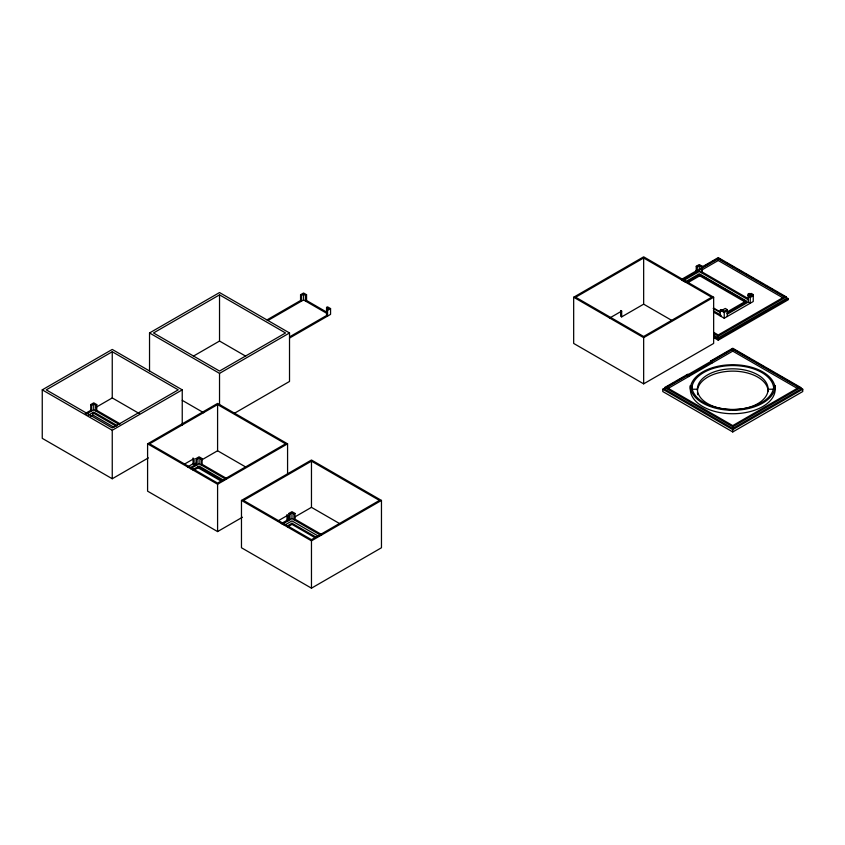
<?xml version="1.0" encoding="UTF-8"?>
<svg xmlns="http://www.w3.org/2000/svg" width="845" height="845" viewBox="0 0 845 845"><rect width="100%" height="100%" fill="white"/><g stroke="black" fill="none" stroke-linecap="round" stroke-linejoin="round"><path stroke-width="1.27" d="M148.371 457.895L112.248 478.756L42.25 438.344L42.25 389.851L112.248 349.439L182.235 389.851L182.235 425.236M112.248 351.752L46.253 389.851L112.248 427.95L178.242 389.851L112.248 351.752L112.248 397.932L139.552 413.701M149.533 370.976L149.533 332.962L219.531 292.55L289.518 332.962L289.518 381.454L234.202 413.395M219.531 294.863L153.536 332.962L219.531 371.061L285.525 332.962L219.531 294.863L219.531 341.042L245.694 356.157M85.271 413.511L90.742 410.343L90.742 404.575L93.742 402.843L96.742 404.575L96.742 410.343L120.243 423.915M90.742 404.575L91.746 405.156L93.742 403.994L95.749 405.156L96.742 404.575M96.319 407.132L112.248 397.932M86.275 414.082L93.742 409.772L119.24 424.486M88.271 415.244L93.742 412.075L117.244 425.648M96.742 410.343L95.749 410.923L95.749 405.156M193.357 356.157L219.531 341.042M266.999 319.896L300.566 300.514L300.566 294.736L303.566 293.004L306.566 294.736L306.566 300.514L326.455 311.995M90.531 416.236L92.749 414.969L114.001 427.243M300.566 294.736L301.559 295.317L303.566 294.166L305.563 295.317L306.566 294.736M267.992 320.466L303.566 299.933L326.561 313.21M306.566 300.514L305.563 301.095L305.563 295.317M42.25 389.851L112.248 430.263L182.235 389.851M289.634 336.838L326.561 315.523L326.561 307.443L327.564 306.862L330.564 308.594L330.564 314.372L289.518 338.063M326.561 307.443L328.557 308.594L326.561 309.745L327.564 310.326L330.564 308.594M149.533 332.962L219.531 373.374L289.518 332.962M242.42 517.235L217.587 531.579L147.59 491.167L147.59 443.826L217.587 403.414L287.575 443.826L287.575 474.077M217.587 404.575L149.586 443.826L217.587 483.087L285.578 443.826L217.587 404.575L217.587 450.755L245.916 467.116M184.136 464.296L194.086 458.55L194.086 464.327L193.082 463.747L187.558 466.936M190.611 467.486L196.082 464.327L196.082 458.55L199.082 456.818L202.082 458.55L202.082 464.327L226.703 478.534M196.082 458.55L197.086 459.131L199.082 457.969L201.089 459.131L202.082 458.55M194.086 464.327L196.325 463.028M201.913 459.807L217.587 450.755M190.516 468.7L199.082 463.747L225.7 479.115M192.554 469.82L199.082 466.06L223.703 480.266M202.082 464.327L201.089 464.898L201.089 459.131M193.663 470.338L198.089 467.792L221.58 481.354M147.59 443.826L217.587 484.238L287.575 443.826M573.67 297.239L643.658 256.827L713.655 297.239L713.655 343.429L643.658 383.841L573.67 343.429L573.67 297.239L643.658 337.651L713.655 297.239M643.658 257.989L575.667 297.239L643.658 336.5L711.659 297.239L643.658 257.989L643.658 304.168L671.997 320.53M241.469 500.42L311.467 460.007L381.465 500.42L381.465 547.761L311.467 588.173L241.469 547.761L241.469 500.42L311.467 540.832L381.465 500.42M311.467 461.159L243.476 500.42L311.467 539.67L379.458 500.42L311.467 461.159L311.467 507.349L339.796 523.699M702.248 266.281L701.244 266.862L699.248 265.71L697.241 266.862L697.241 272.639L696.248 272.058L696.248 266.281L699.248 264.559L702.248 266.281L702.248 272.058L748.121 298.549M609.615 318.058L621.666 311.097L621.666 316.875L620.663 316.294L620.663 310.516L621.666 311.097M701.741 267.147L718.239 257.63L786.241 296.88L786.241 298.612L718.239 337.873L713.708 335.254M681.588 279.368L697.083 270.421M702.649 267.2L710.444 262.7M712.673 261.422L718.239 258.2L723.89 261.464M713.687 332.36L718.239 334.979L784.234 296.88L718.239 258.781L697.241 270.907L696.248 270.326M682.01 280.276L696.977 271.636M683.003 280.857L699.459 271.361M701.667 270.083L718.239 260.513L783.104 297.958M621.666 316.875L643.658 304.168M685.01 282.008L699.248 273.791L746.241 300.926L727.619 311.668M702.248 272.058L701.244 272.639L701.244 266.862M686.541 282.272L699.745 274.657L746.737 301.792L726.943 313.22M687.64 282.8L699.745 275.808L745.617 302.299M281.3 523.604L288.969 519.179L288.969 513.411L291.969 511.679L294.968 513.411L294.968 519.179L321.818 534.684M278.026 520.879L287.965 515.144L287.965 519.759M288.969 513.411L289.972 513.982L291.969 512.83L293.965 513.982L294.968 513.411M282.304 524.185L291.969 518.608L320.825 535.265M294.683 517.034L311.467 507.349M284.3 525.337L291.969 520.911L318.818 536.417M294.968 519.179L293.965 519.759L293.965 513.982M287.543 525.78L291.969 523.224L316.59 537.431M287.543 526.931L291.969 524.375L315.47 537.948M721.239 315.354L720.246 315.935L720.246 310.157L721.239 309.587L724.239 311.319L727.239 309.587L727.239 316.516M727.429 314.087L748.237 302.077L748.237 293.997L749.24 293.416L753.244 295.729L750.244 297.461L747.74 295.444L751.237 293.416L753.244 294.578L753.244 301.496L724.239 318.238L713.529 312.058M748.237 295.148L750.244 296.31L753.244 294.578M727.239 310.738L724.239 312.47L720.246 310.157M713.708 333.521L718.239 336.141L786.241 296.88M713.729 336.416L718.239 339.025L788.237 298.612L788.237 299.774L718.239 340.176L713.729 337.577M710.761 362.674L710.761 360.942L732.752 348.246L800.754 387.496L800.754 389.228L732.752 428.489L664.761 389.228L664.761 387.496L687.756 374.219L688.76 374.8L688.76 376.532L687.756 375.951L710.761 362.674L711.754 363.255L711.754 361.523L732.752 349.397L798.747 387.496L732.752 425.605L666.758 387.496L688.76 374.8M795.979 385.32L802.75 389.228L802.75 391.541L732.752 431.953L662.765 391.541L662.765 389.228L674.046 382.711M676.306 381.412L684.207 376.849M686.467 375.539L728.242 351.425M730.502 350.126L732.752 348.816L749.695 358.597M667.856 388.594L732.752 351.129L797.617 388.573M664.761 387.496L732.752 426.757L800.754 387.496M662.765 389.228L732.752 429.64L802.75 389.228M690.333 389.228L690.333 385.764L691.749 385.764A41.004 23.681 0 0 0 732.752 409.445A41.004 23.681 0 0 0 773.766 385.764L775.182 385.764L775.182 389.228A42.419 24.494 0 0 1 711.543 410.448A42.419 24.494 0 0 1 711.543 368.019A42.419 24.494 0 0 1 775.182 389.228M692.879 389.228L697.4 389.228M768.105 389.228L773.766 389.228M726.14 262.763L734.052 267.326M736.301 268.636L743.082 272.544M745.332 273.843L753.244 278.406M755.493 279.716L757.754 281.015M760.014 282.325L763.405 284.279M765.654 285.578L767.915 286.877M770.175 288.187L773.555 290.141M775.816 291.44L778.076 292.75M780.336 294.049L788.237 298.612M748.237 293.997L750.244 295.148M696.248 266.281L697.241 266.862M748.237 299.774L699.248 271.477L699.248 265.71M748.237 302.077L750.244 303.228L750.244 296.31M727.239 309.587L725.242 308.425L721.746 310.453L722.243 311.319L722.243 310.157M713.55 308.034L720.267 311.911M713.169 308.383L719.887 312.259M713.412 310.833L720.12 314.71M751.944 359.907L754.205 361.206M756.465 362.505L764.366 367.068M766.626 368.378L774.527 372.941M776.787 374.24L793.719 384.021M710.761 360.942L711.754 361.523M300.566 300.514L301.559 301.095L301.559 295.317M326.561 315.523L327.564 316.104L327.564 310.326M182.266 400.361L203.719 412.74M196.082 464.327L197.086 464.898L197.086 459.131M222.7 480.847L198.089 466.63L198.089 467.792M288.969 519.179L289.972 519.759L289.972 513.982M287.965 520.911L286.973 520.34L286.973 514.563M90.742 410.343L91.746 410.923L91.746 405.156M116.24 426.218L92.749 412.656L92.749 414.969M750.74 293.711L751.237 294.578M732.752 349.397L732.752 351.129M732.752 426.757L732.752 428.489M732.752 429.64L732.752 431.953M724.239 311.319L724.239 318.238M718.239 258.781L718.239 260.513M718.239 336.141L718.239 337.873M718.239 339.025L718.239 340.176M699.745 274.657L699.745 275.808M691.749 385.764L691.749 389.228A41.004 23.681 0 0 1 731.685 365.568A41.004 23.681 0 0 1 773.714 388.003M643.658 337.651L643.658 383.841M311.467 540.832L311.467 588.173M303.566 294.166L303.566 299.933M291.969 512.83L291.969 518.608M291.969 523.224L291.969 524.375M219.531 373.374L219.531 404.829M217.587 484.238L217.587 531.579M199.082 457.969L199.082 463.747M193.082 457.969L193.082 463.747M112.248 430.263L112.248 478.756M93.742 403.994L93.742 409.772M697.843 394.742A35.353 20.407 0 0 1 697.452 392.608M697.452 390.474A35.353 20.407 0 0 1 733.671 371.135A35.353 20.407 0 0 1 768.105 391.541M730.122 409.582A35.353 20.407 0 0 1 703.051 378.159A35.353 20.407 0 0 1 763.806 379.468A35.353 20.407 0 0 1 732.752 409.645M775.182 385.764A42.419 24.494 0 0 1 732.752 410.258A42.419 24.494 0 0 1 690.333 385.764"/></g></svg>
